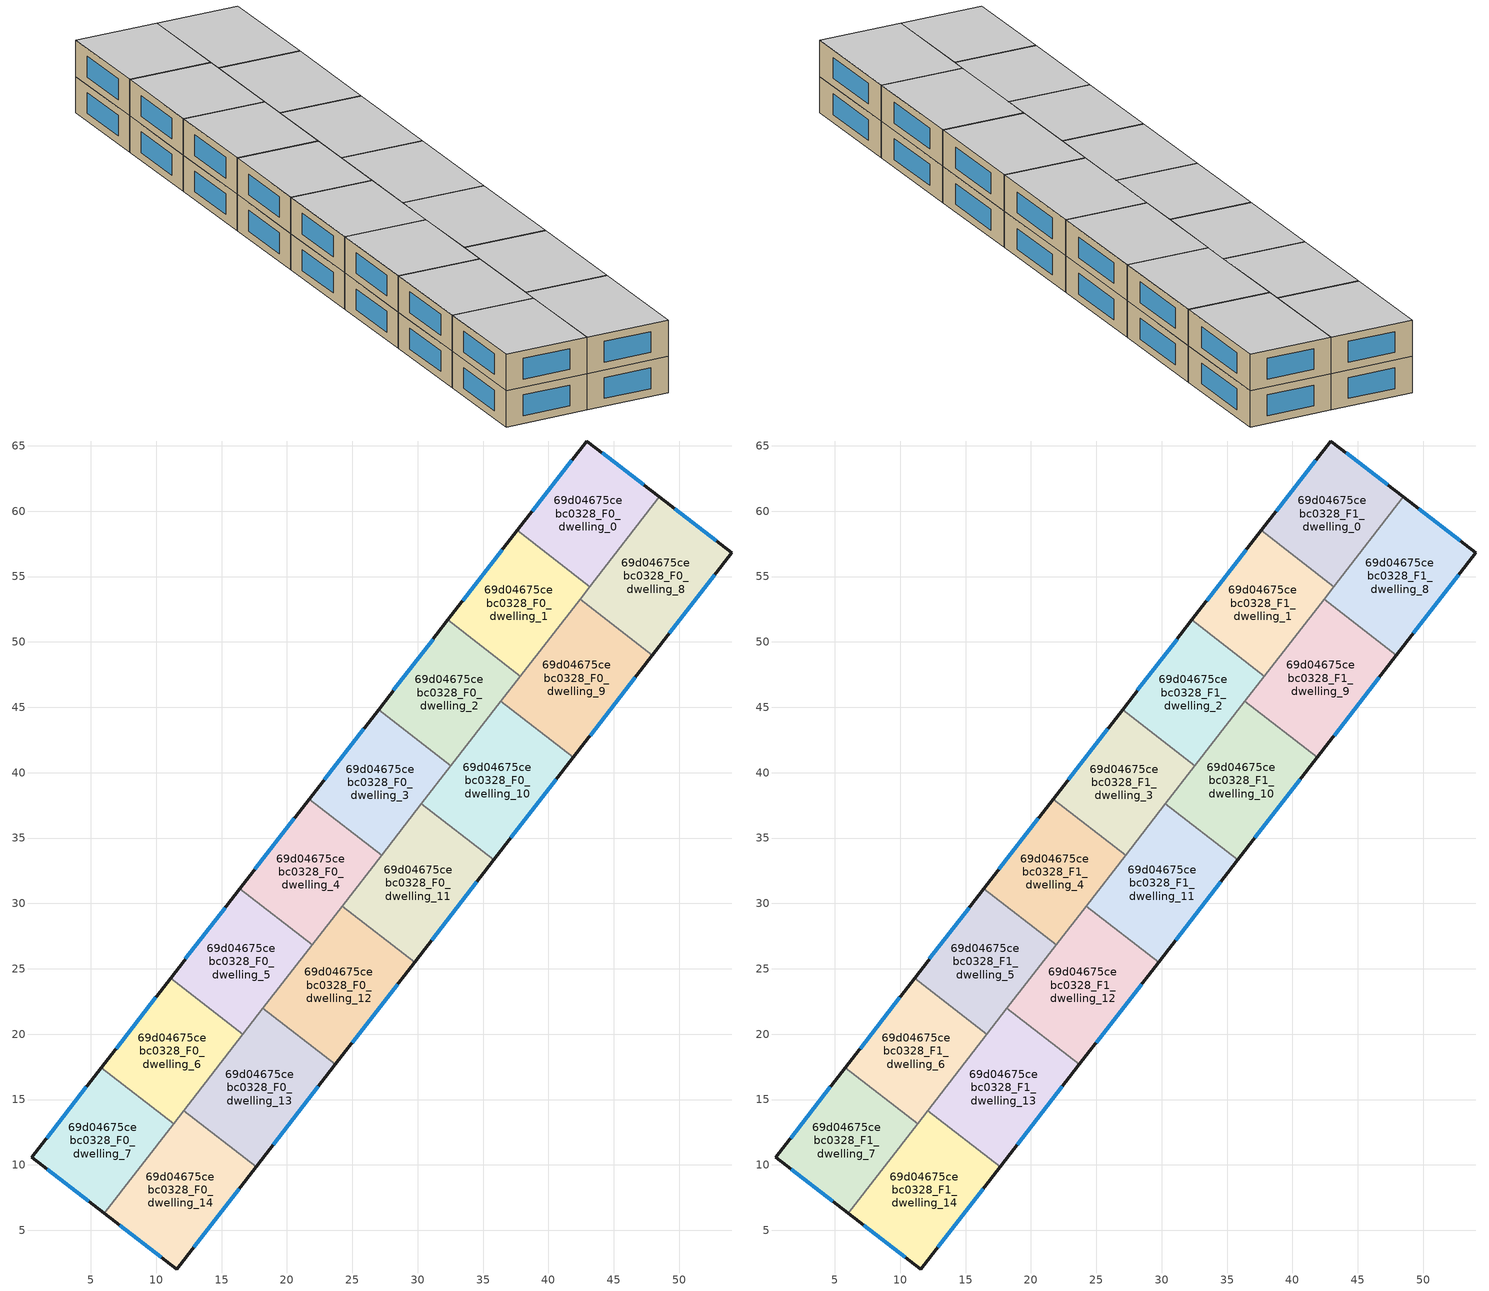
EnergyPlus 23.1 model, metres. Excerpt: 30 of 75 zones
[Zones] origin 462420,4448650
69d04675cebc0328_F0_dwelling_0
 floor ground (EU_floor_Construction): 48.47,61.1 43.16,54.24 37.62,58.53 42.91,65.37 z0
 wall outside (EU_wall_Construction): 48.47,61.1 42.91,65.37 37.62,58.53 z0:3
 wall to 69d04675cebc0328_F0_dwelling_1 (EU_wall_Construction): 37.62,58.53 43.16,54.24 z0:3
 wall to 69d04675cebc0328_F0_dwelling_8 (EU_wall_Construction): 43.16,54.24 48.47,61.1 z0:3
 window (EU_Window_Construction): 47.28,62.01 44.1,64.45 / 41.78,63.9 38.75,59.99 z0.64:2.36
69d04675cebc0328_F0_dwelling_1
 floor ground (EU_floor_Construction): 43.16,54.24 37.85,47.39 32.32,51.68 37.62,58.53 z0
 wall outside (EU_wall_Construction): 37.62,58.53 32.32,51.68 z0:3
 wall to 69d04675cebc0328_F0_dwelling_2 (EU_wall_Construction): 32.32,51.68 37.85,47.39 z0:3
 wall to 69d04675cebc0328_F0_dwelling_9 (EU_wall_Construction): 37.85,47.39 42.42,53.28 z0:3
 wall to 69d04675cebc0328_F0_dwelling_8 (EU_wall_Construction): 42.42,53.28 43.16,54.24 z0:3
 window (EU_Window_Construction): 36.48,57.06 33.45,53.15 z0.64:2.36
69d04675cebc0328_F0_dwelling_10
 floor ground (EU_floor_Construction): 41.89,41.17 35.83,33.34 30.29,37.63 36.35,45.46 z0
 wall outside (EU_wall_Construction): 35.83,33.34 41.89,41.17 z0:3
 wall to 69d04675cebc0328_F0_dwelling_9 (EU_wall_Construction): 41.89,41.17 36.35,45.46 z0:3
 wall to 69d04675cebc0328_F0_dwelling_11 (EU_wall_Construction): 30.29,37.63 35.83,33.34 z0:3
 wall to 69d04675cebc0328_F0_dwelling_2 (EU_wall_Construction): 36.35,45.46 32.55,40.54 z0:3
 wall to 69d04675cebc0328_F0_dwelling_3 (EU_wall_Construction): 32.55,40.54 30.29,37.63 z0:3
 window (EU_Window_Construction): 37.13,35.02 40.59,39.49 z0.64:2.36
69d04675cebc0328_F0_dwelling_11
 floor ground (EU_floor_Construction): 35.83,33.34 29.77,25.51 24.23,29.8 30.29,37.63 z0
 wall outside (EU_wall_Construction): 29.77,25.51 35.83,33.34 z0:3
 wall to 69d04675cebc0328_F0_dwelling_12 (EU_wall_Construction): 24.23,29.8 29.77,25.51 z0:3
 wall to 69d04675cebc0328_F0_dwelling_3 (EU_wall_Construction): 30.29,37.63 27.24,33.69 z0:3
 wall to 69d04675cebc0328_F0_dwelling_4 (EU_wall_Construction): 27.24,33.69 24.23,29.8 z0:3
 window (EU_Window_Construction): 31.07,27.19 34.53,31.66 z0.64:2.36
69d04675cebc0328_F0_dwelling_12
 floor ground (EU_floor_Construction): 29.77,25.51 23.71,17.69 18.17,21.97 24.23,29.8 z0
 wall outside (EU_wall_Construction): 23.71,17.69 29.77,25.51 z0:3
 wall to 69d04675cebc0328_F0_dwelling_13 (EU_wall_Construction): 18.17,21.97 23.71,17.69 z0:3
 wall to 69d04675cebc0328_F0_dwelling_5 (EU_wall_Construction): 21.94,26.84 18.17,21.97 z0:3
 wall to 69d04675cebc0328_F0_dwelling_4 (EU_wall_Construction): 24.23,29.8 21.94,26.84 z0:3
 window (EU_Window_Construction): 25,19.36 28.47,23.84 z0.64:2.36
69d04675cebc0328_F0_dwelling_13
 floor ground (EU_floor_Construction): 23.71,17.69 17.64,9.86 12.1,14.15 18.17,21.97 z0
 wall outside (EU_wall_Construction): 17.64,9.86 23.71,17.69 z0:3
 wall to 69d04675cebc0328_F0_dwelling_14 (EU_wall_Construction): 12.1,14.15 17.64,9.86 z0:3
 wall to 69d04675cebc0328_F0_dwelling_6 (EU_wall_Construction): 16.63,20 12.1,14.15 z0:3
 wall to 69d04675cebc0328_F0_dwelling_5 (EU_wall_Construction): 18.17,21.97 16.64,20 z0:3
 window (EU_Window_Construction): 18.94,11.54 22.41,16.01 z0.64:2.36
69d04675cebc0328_F0_dwelling_14
 floor ground (EU_floor_Construction): 17.64,9.86 11.59,2.04 6.03,6.31 12.1,14.15 z0
 wall outside (EU_wall_Construction): 6.03,6.31 11.59,2.04 17.64,9.86 z0:3
 wall to 69d04675cebc0328_F0_dwelling_7 (EU_wall_Construction): 11.33,13.15 6.03,6.31 z0:3
 wall to 69d04675cebc0328_F0_dwelling_6 (EU_wall_Construction): 12.11,14.15 11.33,13.15 z0:3
 window (EU_Window_Construction): 12.89,3.72 16.35,8.18 / 7.22,5.4 10.4,2.96 z0.64:2.36
69d04675cebc0328_F0_dwelling_2
 floor ground (EU_floor_Construction): 37.85,47.39 32.55,40.54 27.01,44.83 32.32,51.68 z0
 wall outside (EU_wall_Construction): 32.32,51.68 27.01,44.83 z0:3
 wall to 69d04675cebc0328_F0_dwelling_3 (EU_wall_Construction): 27.01,44.83 32.55,40.54 z0:3
 wall to 69d04675cebc0328_F0_dwelling_9 (EU_wall_Construction): 36.35,45.46 37.85,47.39 z0:3
 window (EU_Window_Construction): 31.18,50.21 28.15,46.3 z0.64:2.36
69d04675cebc0328_F0_dwelling_3
 floor ground (EU_floor_Construction): 32.55,40.54 27.24,33.69 21.71,37.98 27.01,44.83 z0
 wall outside (EU_wall_Construction): 27.01,44.83 21.71,37.98 z0:3
 wall to 69d04675cebc0328_F0_dwelling_4 (EU_wall_Construction): 21.71,37.98 27.24,33.69 z0:3
 window (EU_Window_Construction): 25.87,43.37 22.84,39.45 z0.64:2.36
69d04675cebc0328_F0_dwelling_4
 floor ground (EU_floor_Construction): 27.24,33.69 21.94,26.84 16.4,31.13 21.71,37.98 z0
 wall outside (EU_wall_Construction): 21.71,37.98 16.4,31.13 z0:3
 wall to 69d04675cebc0328_F0_dwelling_5 (EU_wall_Construction): 16.4,31.13 21.94,26.84 z0:3
 window (EU_Window_Construction): 20.57,36.52 17.54,32.6 z0.64:2.36
69d04675cebc0328_F0_dwelling_5
 floor ground (EU_floor_Construction): 21.94,26.84 16.64,20 11.1,24.29 16.4,31.13 z0
 wall outside (EU_wall_Construction): 16.4,31.13 11.1,24.29 z0:3
 wall to 69d04675cebc0328_F0_dwelling_6 (EU_wall_Construction): 11.1,24.29 16.64,20 z0:3
 window (EU_Window_Construction): 15.26,29.67 12.23,25.75 z0.64:2.36
69d04675cebc0328_F0_dwelling_6
 floor ground (EU_floor_Construction): 16.64,20 11.33,13.15 5.79,17.44 11.1,24.29 z0
 wall outside (EU_wall_Construction): 11.1,24.29 5.79,17.44 z0:3
 wall to 69d04675cebc0328_F0_dwelling_7 (EU_wall_Construction): 5.79,17.44 11.33,13.15 z0:3
 window (EU_Window_Construction): 9.96,22.82 6.93,18.9 z0.64:2.36
69d04675cebc0328_F0_dwelling_7
 floor ground (EU_floor_Construction): 11.33,13.15 6.03,6.31 0.48,10.58 5.79,17.44 z0
 wall outside (EU_wall_Construction): 5.79,17.44 0.48,10.58 6.03,6.31 z0:3
 window (EU_Window_Construction): 1.67,9.66 4.84,7.23 / 4.65,15.97 1.62,12.05 z0.64:2.36
69d04675cebc0328_F0_dwelling_8
 floor ground (EU_floor_Construction): 54.03,56.83 47.95,48.99 42.42,53.28 48.47,61.1 z0
 wall outside (EU_wall_Construction): 47.95,48.99 54.03,56.83 48.47,61.1 z0:3
 wall to 69d04675cebc0328_F0_dwelling_9 (EU_wall_Construction): 42.42,53.28 47.95,48.99 z0:3
 window (EU_Window_Construction): 52.84,57.75 49.66,60.18 / 49.25,50.67 52.72,55.15 z0.64:2.36
69d04675cebc0328_F0_dwelling_9
 floor ground (EU_floor_Construction): 47.95,48.99 41.89,41.17 36.35,45.46 42.42,53.28 z0
 wall outside (EU_wall_Construction): 41.89,41.17 47.95,48.99 z0:3
 window (EU_Window_Construction): 43.19,42.84 46.66,47.32 z0.64:2.36
69d04675cebc0328_F1_dwelling_0
 floor to 69d04675cebc0328_F0_dwelling_0 (EU_floor_Construction): 48.47,61.1 43.16,54.24 37.62,58.53 42.91,65.37 z3
 wall outside (EU_wall_Construction): 48.47,61.1 42.91,65.37 37.62,58.53 z3:6
 wall to 69d04675cebc0328_F1_dwelling_1 (EU_wall_Construction): 37.62,58.53 43.16,54.24 z3:6
 wall to 69d04675cebc0328_F1_dwelling_8 (EU_wall_Construction): 43.16,54.24 48.47,61.1 z3:6
 window (EU_Window_Construction): 47.28,62.01 44.1,64.45 / 41.78,63.9 38.75,59.99 z3.64:5.36
 ceiling to 69d04675cebc0328_F2_dwelling_0 (EU_floor_Construction): 43.16,54.24 48.47,61.1 42.91,65.37 37.62,58.53 z6
69d04675cebc0328_F1_dwelling_1
 floor to 69d04675cebc0328_F0_dwelling_1 (EU_floor_Construction): 43.16,54.24 37.85,47.39 32.32,51.68 37.62,58.53 z3
 wall outside (EU_wall_Construction): 37.62,58.53 32.32,51.68 z3:6
 wall to 69d04675cebc0328_F1_dwelling_2 (EU_wall_Construction): 32.32,51.68 37.85,47.39 z3:6
 wall to 69d04675cebc0328_F1_dwelling_9 (EU_wall_Construction): 37.85,47.39 42.42,53.28 z3:6
 wall to 69d04675cebc0328_F1_dwelling_8 (EU_wall_Construction): 42.42,53.28 43.16,54.24 z3:6
 window (EU_Window_Construction): 36.48,57.06 33.45,53.15 z3.64:5.36
 ceiling to 69d04675cebc0328_F2_dwelling_1 (EU_floor_Construction): 37.85,47.39 43.16,54.24 37.62,58.53 32.32,51.68 z6
69d04675cebc0328_F1_dwelling_10
 floor to 69d04675cebc0328_F0_dwelling_10 (EU_floor_Construction): 41.89,41.17 35.83,33.34 30.29,37.63 36.35,45.46 z3
 wall outside (EU_wall_Construction): 35.83,33.34 41.89,41.17 z3:6
 wall to 69d04675cebc0328_F1_dwelling_9 (EU_wall_Construction): 41.89,41.17 36.35,45.46 z3:6
 wall to 69d04675cebc0328_F1_dwelling_11 (EU_wall_Construction): 30.29,37.63 35.83,33.34 z3:6
 wall to 69d04675cebc0328_F1_dwelling_2 (EU_wall_Construction): 36.35,45.46 32.55,40.54 z3:6
 wall to 69d04675cebc0328_F1_dwelling_3 (EU_wall_Construction): 32.55,40.54 30.29,37.63 z3:6
 window (EU_Window_Construction): 37.13,35.02 40.59,39.49 z3.64:5.36
 ceiling to 69d04675cebc0328_F2_dwelling_10 (EU_floor_Construction): 35.83,33.34 41.89,41.17 36.35,45.46 30.29,37.63 z6
69d04675cebc0328_F1_dwelling_11
 floor to 69d04675cebc0328_F0_dwelling_11 (EU_floor_Construction): 35.83,33.34 29.77,25.51 24.23,29.8 30.29,37.63 z3
 wall outside (EU_wall_Construction): 29.77,25.51 35.83,33.34 z3:6
 wall to 69d04675cebc0328_F1_dwelling_12 (EU_wall_Construction): 24.23,29.8 29.77,25.51 z3:6
 wall to 69d04675cebc0328_F1_dwelling_3 (EU_wall_Construction): 30.29,37.63 27.24,33.69 z3:6
 wall to 69d04675cebc0328_F1_dwelling_4 (EU_wall_Construction): 27.24,33.69 24.23,29.8 z3:6
 window (EU_Window_Construction): 31.07,27.19 34.53,31.66 z3.64:5.36
 ceiling to 69d04675cebc0328_F2_dwelling_11 (EU_floor_Construction): 29.77,25.51 35.83,33.34 30.29,37.63 24.23,29.8 z6
69d04675cebc0328_F1_dwelling_12
 floor to 69d04675cebc0328_F0_dwelling_12 (EU_floor_Construction): 29.77,25.51 23.71,17.69 18.17,21.97 24.23,29.8 z3
 wall outside (EU_wall_Construction): 23.71,17.69 29.77,25.51 z3:6
 wall to 69d04675cebc0328_F1_dwelling_13 (EU_wall_Construction): 18.17,21.97 23.71,17.69 z3:6
 wall to 69d04675cebc0328_F1_dwelling_5 (EU_wall_Construction): 21.94,26.84 18.17,21.97 z3:6
 wall to 69d04675cebc0328_F1_dwelling_4 (EU_wall_Construction): 24.23,29.8 21.94,26.84 z3:6
 window (EU_Window_Construction): 25,19.36 28.47,23.84 z3.64:5.36
 ceiling to 69d04675cebc0328_F2_dwelling_12 (EU_floor_Construction): 23.71,17.69 29.77,25.51 24.23,29.8 18.17,21.97 z6
69d04675cebc0328_F1_dwelling_13
 floor to 69d04675cebc0328_F0_dwelling_13 (EU_floor_Construction): 23.71,17.69 17.64,9.86 12.1,14.15 18.17,21.97 z3
 wall outside (EU_wall_Construction): 17.64,9.86 23.71,17.69 z3:6
 wall to 69d04675cebc0328_F1_dwelling_14 (EU_wall_Construction): 12.1,14.15 17.64,9.86 z3:6
 wall to 69d04675cebc0328_F1_dwelling_6 (EU_wall_Construction): 16.63,20 12.1,14.15 z3:6
 wall to 69d04675cebc0328_F1_dwelling_5 (EU_wall_Construction): 18.17,21.97 16.64,20 z3:6
 window (EU_Window_Construction): 18.94,11.54 22.41,16.01 z3.64:5.36
 ceiling to 69d04675cebc0328_F2_dwelling_13 (EU_floor_Construction): 17.64,9.86 23.71,17.69 18.17,21.97 12.1,14.15 z6
69d04675cebc0328_F1_dwelling_14
 floor to 69d04675cebc0328_F0_dwelling_14 (EU_floor_Construction): 17.64,9.86 11.59,2.04 6.03,6.31 12.1,14.15 z3
 wall outside (EU_wall_Construction): 6.03,6.31 11.59,2.04 17.64,9.86 z3:6
 wall to 69d04675cebc0328_F1_dwelling_7 (EU_wall_Construction): 11.33,13.15 6.03,6.31 z3:6
 wall to 69d04675cebc0328_F1_dwelling_6 (EU_wall_Construction): 12.11,14.15 11.33,13.15 z3:6
 window (EU_Window_Construction): 12.89,3.72 16.35,8.18 / 7.22,5.4 10.4,2.96 z3.64:5.36
 ceiling to 69d04675cebc0328_F2_dwelling_14 (EU_floor_Construction): 11.59,2.04 17.64,9.86 12.1,14.15 6.03,6.31 z6
69d04675cebc0328_F1_dwelling_2
 floor to 69d04675cebc0328_F0_dwelling_2 (EU_floor_Construction): 37.85,47.39 32.55,40.54 27.01,44.83 32.32,51.68 z3
 wall outside (EU_wall_Construction): 32.32,51.68 27.01,44.83 z3:6
 wall to 69d04675cebc0328_F1_dwelling_3 (EU_wall_Construction): 27.01,44.83 32.55,40.54 z3:6
 wall to 69d04675cebc0328_F1_dwelling_9 (EU_wall_Construction): 36.35,45.46 37.85,47.39 z3:6
 window (EU_Window_Construction): 31.18,50.21 28.15,46.3 z3.64:5.36
 ceiling to 69d04675cebc0328_F2_dwelling_2 (EU_floor_Construction): 32.55,40.54 37.85,47.39 32.32,51.68 27.01,44.83 z6
69d04675cebc0328_F1_dwelling_3
 floor to 69d04675cebc0328_F0_dwelling_3 (EU_floor_Construction): 32.55,40.54 27.24,33.69 21.71,37.98 27.01,44.83 z3
 wall outside (EU_wall_Construction): 27.01,44.83 21.71,37.98 z3:6
 wall to 69d04675cebc0328_F1_dwelling_4 (EU_wall_Construction): 21.71,37.98 27.24,33.69 z3:6
 window (EU_Window_Construction): 25.87,43.37 22.84,39.45 z3.64:5.36
 ceiling to 69d04675cebc0328_F2_dwelling_3 (EU_floor_Construction): 27.24,33.69 32.55,40.54 27.01,44.83 21.71,37.98 z6
69d04675cebc0328_F1_dwelling_4
 floor to 69d04675cebc0328_F0_dwelling_4 (EU_floor_Construction): 27.24,33.69 21.94,26.84 16.4,31.13 21.71,37.98 z3
 wall outside (EU_wall_Construction): 21.71,37.98 16.4,31.13 z3:6
 wall to 69d04675cebc0328_F1_dwelling_5 (EU_wall_Construction): 16.4,31.13 21.94,26.84 z3:6
 window (EU_Window_Construction): 20.57,36.52 17.54,32.6 z3.64:5.36
 ceiling to 69d04675cebc0328_F2_dwelling_4 (EU_floor_Construction): 21.94,26.84 27.24,33.69 21.71,37.98 16.4,31.13 z6
69d04675cebc0328_F1_dwelling_5
 floor to 69d04675cebc0328_F0_dwelling_5 (EU_floor_Construction): 21.94,26.84 16.64,20 11.1,24.29 16.4,31.13 z3
 wall outside (EU_wall_Construction): 16.4,31.13 11.1,24.29 z3:6
 wall to 69d04675cebc0328_F1_dwelling_6 (EU_wall_Construction): 11.1,24.29 16.64,20 z3:6
 window (EU_Window_Construction): 15.26,29.67 12.23,25.75 z3.64:5.36
 ceiling to 69d04675cebc0328_F2_dwelling_5 (EU_floor_Construction): 16.64,20 21.94,26.84 16.4,31.13 11.1,24.29 z6
69d04675cebc0328_F1_dwelling_6
 floor to 69d04675cebc0328_F0_dwelling_6 (EU_floor_Construction): 16.64,20 11.33,13.15 5.79,17.44 11.1,24.29 z3
 wall outside (EU_wall_Construction): 11.1,24.29 5.79,17.44 z3:6
 wall to 69d04675cebc0328_F1_dwelling_7 (EU_wall_Construction): 5.79,17.44 11.33,13.15 z3:6
 window (EU_Window_Construction): 9.96,22.82 6.93,18.9 z3.64:5.36
 ceiling to 69d04675cebc0328_F2_dwelling_6 (EU_floor_Construction): 11.33,13.15 16.64,20 11.1,24.29 5.79,17.44 z6
69d04675cebc0328_F1_dwelling_7
 floor to 69d04675cebc0328_F0_dwelling_7 (EU_floor_Construction): 11.33,13.15 6.03,6.31 0.48,10.58 5.79,17.44 z3
 wall outside (EU_wall_Construction): 5.79,17.44 0.48,10.58 6.03,6.31 z3:6
 window (EU_Window_Construction): 1.67,9.66 4.84,7.23 / 4.65,15.97 1.62,12.05 z3.64:5.36
 ceiling to 69d04675cebc0328_F2_dwelling_7 (EU_floor_Construction): 6.03,6.31 11.33,13.15 5.79,17.44 0.48,10.58 z6
69d04675cebc0328_F1_dwelling_8
 floor to 69d04675cebc0328_F0_dwelling_8 (EU_floor_Construction): 54.03,56.83 47.95,48.99 42.42,53.28 48.47,61.1 z3
 wall outside (EU_wall_Construction): 47.95,48.99 54.03,56.83 48.47,61.1 z3:6
 wall to 69d04675cebc0328_F1_dwelling_9 (EU_wall_Construction): 42.42,53.28 47.95,48.99 z3:6
 window (EU_Window_Construction): 52.84,57.75 49.66,60.18 / 49.25,50.67 52.72,55.15 z3.64:5.36
 ceiling to 69d04675cebc0328_F2_dwelling_8 (EU_floor_Construction): 47.95,48.99 54.03,56.83 48.47,61.1 42.42,53.28 z6
69d04675cebc0328_F1_dwelling_9
 floor to 69d04675cebc0328_F0_dwelling_9 (EU_floor_Construction): 47.95,48.99 41.89,41.17 36.35,45.46 42.42,53.28 z3
 wall outside (EU_wall_Construction): 41.89,41.17 47.95,48.99 z3:6
 window (EU_Window_Construction): 43.19,42.84 46.66,47.32 z3.64:5.36
 ceiling to 69d04675cebc0328_F2_dwelling_9 (EU_floor_Construction): 41.89,41.17 47.95,48.99 42.42,53.28 36.35,45.46 z6
[Building]
EU S2 Campaign: North Axis=0; Terrain=City; Solar Distribution=FullExterior
[Site:Location]
Yerevan-Zvartnots.Intl.AP: Latitude=40.15; Longitude=44.383; Time Zone=4; Elevation=854
[SizingPeriod:WeatherFileDays]
AnnualSizingPeriod: Begin Month=1; Begin Day of Month=1; End Month=12; End Day of Month=31; Day of Week for Start Day=Monday; Use Weather File Daylight Saving Period=No; Use Weather File Rain and Snow Indicators=No
[MATERIAL]
EU_InternalMass_Material: Roughness=MediumRough; Thickness=0.1; Conductivity=1; Density=1800; Specific Heat=900; Thermal Absorptance=0.9; Solar Absorptance=0.7; Visible Absorptance=0.7
[MATERIAL:NOMASS] Roughness=MediumRough; Thermal Absorptance=0.9; Solar Absorptance=0.7; Visible Absorptance=0.7
Name | Thermal Resistance
EU_wall_NoMass | 1.05043
EU_floor_NoMass | 0.478065
[WINDOWMATERIAL:SIMPLEGLAZINGSYSTEM]
EU_Window_SimpleGlazing: UFactor=2.5566; Solar Heat Gain Coefficient=0.75; Visible Transmittance=0.75
[CONSTRUCTION]
EU_wall_Construction: EU_wall_NoMass
EU_floor_Construction: EU_floor_NoMass
EU_Window_Construction: EU_Window_SimpleGlazing
EU_InternalMass_Construction: EU_InternalMass_Material
[ZONE] Type=1; Multiplier=1; Ceiling Height=autocalculate; Floor Area=autocalculate; Part of Total Floor Area=Yes
Name | Volume
69d04675cebc0328_F0_dwelling_0; 69d04675cebc0328_F1_dwelling_0 | 182.058
69d04675cebc0328_F0_dwelling_1; 69d04675cebc0328_F1_dwelling_1; 69d04675cebc0328_F0_dwelling_3; 69d04675cebc0328_F1_dwelling_3 | 182.035
69d04675cebc0328_F0_dwelling_10; 69d04675cebc0328_F1_dwelling_10 | 208.038
69d04675cebc0328_F0_dwelling_11; 69d04675cebc0328_F1_dwelling_11 | 208.037
69d04675cebc0328_F0_dwelling_12; 69d04675cebc0328_F1_dwelling_12 | 208.051
69d04675cebc0328_F0_dwelling_13; 69d04675cebc0328_F1_dwelling_13 | 208.039
69d04675cebc0328_F0_dwelling_14; 69d04675cebc0328_F1_dwelling_14; 69d04675cebc0328_F0_dwelling_8; 69d04675cebc0328_F1_dwelling_8 | 208.062
69d04675cebc0328_F0_dwelling_2; 69d04675cebc0328_F1_dwelling_2 | 182.064
69d04675cebc0328_F0_dwelling_4; 69d04675cebc0328_F1_dwelling_4 | 182.065
69d04675cebc0328_F0_dwelling_5; 69d04675cebc0328_F1_dwelling_5 | 182.052
69d04675cebc0328_F0_dwelling_6; 69d04675cebc0328_F1_dwelling_6 | 182.068
69d04675cebc0328_F0_dwelling_7; 69d04675cebc0328_F1_dwelling_7 | 182.042
69d04675cebc0328_F0_dwelling_9; 69d04675cebc0328_F1_dwelling_9 | 208.056
[INTERNALMASS] Construction=EU_InternalMass_Construction
Name | Zone or ZoneList | Surface Area
69d04675cebc0328_F0_dwelling_0_EU_InternalMass | 69d04675cebc0328_F0_dwelling_0 | 60.6859
69d04675cebc0328_F0_dwelling_1_EU_InternalMass | 69d04675cebc0328_F0_dwelling_1 | 60.6784
69d04675cebc0328_F0_dwelling_2_EU_InternalMass | 69d04675cebc0328_F0_dwelling_2 | 60.6882
69d04675cebc0328_F0_dwelling_3_EU_InternalMass | 69d04675cebc0328_F0_dwelling_3 | 60.6784
69d04675cebc0328_F0_dwelling_4_EU_InternalMass | 69d04675cebc0328_F0_dwelling_4 | 60.6882
69d04675cebc0328_F0_dwelling_5_EU_InternalMass | 69d04675cebc0328_F0_dwelling_5 | 60.684
69d04675cebc0328_F0_dwelling_6_EU_InternalMass | 69d04675cebc0328_F0_dwelling_6 | 60.6895
69d04675cebc0328_F0_dwelling_7_EU_InternalMass | 69d04675cebc0328_F0_dwelling_7 | 60.6804
69d04675cebc0328_F0_dwelling_8_EU_InternalMass | 69d04675cebc0328_F0_dwelling_8 | 69.3539
69d04675cebc0328_F0_dwelling_9_EU_InternalMass | 69d04675cebc0328_F0_dwelling_9 | 69.3519
69d04675cebc0328_F0_dwelling_10_EU_InternalMass | 69d04675cebc0328_F0_dwelling_10 | 69.3461
69d04675cebc0328_F0_dwelling_11_EU_InternalMass | 69d04675cebc0328_F0_dwelling_11 | 69.3458
69d04675cebc0328_F0_dwelling_12_EU_InternalMass | 69d04675cebc0328_F0_dwelling_12 | 69.3501
69d04675cebc0328_F0_dwelling_13_EU_InternalMass | 69d04675cebc0328_F0_dwelling_13 | 69.3461
69d04675cebc0328_F0_dwelling_14_EU_InternalMass | 69d04675cebc0328_F0_dwelling_14 | 69.3539
69d04675cebc0328_F1_dwelling_0_EU_InternalMass | 69d04675cebc0328_F1_dwelling_0 | 60.6859
69d04675cebc0328_F1_dwelling_1_EU_InternalMass | 69d04675cebc0328_F1_dwelling_1 | 60.6784
69d04675cebc0328_F1_dwelling_2_EU_InternalMass | 69d04675cebc0328_F1_dwelling_2 | 60.6882
69d04675cebc0328_F1_dwelling_3_EU_InternalMass | 69d04675cebc0328_F1_dwelling_3 | 60.6784
69d04675cebc0328_F1_dwelling_4_EU_InternalMass | 69d04675cebc0328_F1_dwelling_4 | 60.6882
69d04675cebc0328_F1_dwelling_5_EU_InternalMass | 69d04675cebc0328_F1_dwelling_5 | 60.684
69d04675cebc0328_F1_dwelling_6_EU_InternalMass | 69d04675cebc0328_F1_dwelling_6 | 60.6895
69d04675cebc0328_F1_dwelling_7_EU_InternalMass | 69d04675cebc0328_F1_dwelling_7 | 60.6804
69d04675cebc0328_F1_dwelling_8_EU_InternalMass | 69d04675cebc0328_F1_dwelling_8 | 69.3539
69d04675cebc0328_F1_dwelling_9_EU_InternalMass | 69d04675cebc0328_F1_dwelling_9 | 69.3519
69d04675cebc0328_F1_dwelling_10_EU_InternalMass | 69d04675cebc0328_F1_dwelling_10 | 69.3461
69d04675cebc0328_F1_dwelling_11_EU_InternalMass | 69d04675cebc0328_F1_dwelling_11 | 69.3458
69d04675cebc0328_F1_dwelling_12_EU_InternalMass | 69d04675cebc0328_F1_dwelling_12 | 69.3501
69d04675cebc0328_F1_dwelling_13_EU_InternalMass | 69d04675cebc0328_F1_dwelling_13 | 69.3461
69d04675cebc0328_F1_dwelling_14_EU_InternalMass | 69d04675cebc0328_F1_dwelling_14 | 69.3539
[OTHEREQUIPMENT] Fuel Type=Electricity; Design Level Calculation Method=Watts/Area; Power per Zone Floor Area=1; Fraction Latent=0; Fraction Radiant=0; Fraction Lost=0; Carbon Dioxide Generation Rate=0; EndUse Subcategory=EU_Step8_InternalGains
Name | Zone or ZoneList or Space or SpaceList | Schedule
EU_Step8_InternalGain_69d04675cebc0328_F0_dwelling_0_f000 | 69d04675cebc0328_F0_dwelling_0 | EU_Step8_GainSchedule_69d04675cebc0328_F0_dwelling_0_f000
EU_Step8_InternalGain_69d04675cebc0328_F0_dwelling_1_f000 | 69d04675cebc0328_F0_dwelling_1 | EU_Step8_GainSchedule_69d04675cebc0328_F0_dwelling_1_f000
EU_Step8_InternalGain_69d04675cebc0328_F0_dwelling_2_f000 | 69d04675cebc0328_F0_dwelling_2 | EU_Step8_GainSchedule_69d04675cebc0328_F0_dwelling_2_f000
EU_Step8_InternalGain_69d04675cebc0328_F0_dwelling_3_f000 | 69d04675cebc0328_F0_dwelling_3 | EU_Step8_GainSchedule_69d04675cebc0328_F0_dwelling_3_f000
EU_Step8_InternalGain_69d04675cebc0328_F0_dwelling_4_f000 | 69d04675cebc0328_F0_dwelling_4 | EU_Step8_GainSchedule_69d04675cebc0328_F0_dwelling_4_f000
EU_Step8_InternalGain_69d04675cebc0328_F0_dwelling_5_f000 | 69d04675cebc0328_F0_dwelling_5 | EU_Step8_GainSchedule_69d04675cebc0328_F0_dwelling_5_f000
EU_Step8_InternalGain_69d04675cebc0328_F0_dwelling_6_f000 | 69d04675cebc0328_F0_dwelling_6 | EU_Step8_GainSchedule_69d04675cebc0328_F0_dwelling_6_f000
EU_Step8_InternalGain_69d04675cebc0328_F0_dwelling_7_f000 | 69d04675cebc0328_F0_dwelling_7 | EU_Step8_GainSchedule_69d04675cebc0328_F0_dwelling_7_f000
EU_Step8_InternalGain_69d04675cebc0328_F0_dwelling_8_f000 | 69d04675cebc0328_F0_dwelling_8 | EU_Step8_GainSchedule_69d04675cebc0328_F0_dwelling_8_f000
EU_Step8_InternalGain_69d04675cebc0328_F0_dwelling_9_f000 | 69d04675cebc0328_F0_dwelling_9 | EU_Step8_GainSchedule_69d04675cebc0328_F0_dwelling_9_f000
EU_Step8_InternalGain_69d04675cebc0328_F0_dwelling_10_f000 | 69d04675cebc0328_F0_dwelling_10 | EU_Step8_GainSchedule_69d04675cebc0328_F0_dwelling_10_f000
EU_Step8_InternalGain_69d04675cebc0328_F0_dwelling_11_f000 | 69d04675cebc0328_F0_dwelling_11 | EU_Step8_GainSchedule_69d04675cebc0328_F0_dwelling_11_f000
EU_Step8_InternalGain_69d04675cebc0328_F0_dwelling_12_f000 | 69d04675cebc0328_F0_dwelling_12 | EU_Step8_GainSchedule_69d04675cebc0328_F0_dwelling_12_f000
EU_Step8_InternalGain_69d04675cebc0328_F0_dwelling_13_f000 | 69d04675cebc0328_F0_dwelling_13 | EU_Step8_GainSchedule_69d04675cebc0328_F0_dwelling_13_f000
EU_Step8_InternalGain_69d04675cebc0328_F0_dwelling_14_f000 | 69d04675cebc0328_F0_dwelling_14 | EU_Step8_GainSchedule_69d04675cebc0328_F0_dwelling_14_f000
EU_Step8_InternalGain_69d04675cebc0328_F1_dwelling_0_f000 | 69d04675cebc0328_F1_dwelling_0 | EU_Step8_GainSchedule_69d04675cebc0328_F1_dwelling_0_f000
EU_Step8_InternalGain_69d04675cebc0328_F1_dwelling_1_f000 | 69d04675cebc0328_F1_dwelling_1 | EU_Step8_GainSchedule_69d04675cebc0328_F1_dwelling_1_f000
EU_Step8_InternalGain_69d04675cebc0328_F1_dwelling_2_f000 | 69d04675cebc0328_F1_dwelling_2 | EU_Step8_GainSchedule_69d04675cebc0328_F1_dwelling_2_f000
EU_Step8_InternalGain_69d04675cebc0328_F1_dwelling_3_f000 | 69d04675cebc0328_F1_dwelling_3 | EU_Step8_GainSchedule_69d04675cebc0328_F1_dwelling_3_f000
EU_Step8_InternalGain_69d04675cebc0328_F1_dwelling_4_f000 | 69d04675cebc0328_F1_dwelling_4 | EU_Step8_GainSchedule_69d04675cebc0328_F1_dwelling_4_f000
EU_Step8_InternalGain_69d04675cebc0328_F1_dwelling_5_f000 | 69d04675cebc0328_F1_dwelling_5 | EU_Step8_GainSchedule_69d04675cebc0328_F1_dwelling_5_f000
EU_Step8_InternalGain_69d04675cebc0328_F1_dwelling_6_f000 | 69d04675cebc0328_F1_dwelling_6 | EU_Step8_GainSchedule_69d04675cebc0328_F1_dwelling_6_f000
EU_Step8_InternalGain_69d04675cebc0328_F1_dwelling_7_f000 | 69d04675cebc0328_F1_dwelling_7 | EU_Step8_GainSchedule_69d04675cebc0328_F1_dwelling_7_f000
EU_Step8_InternalGain_69d04675cebc0328_F1_dwelling_8_f000 | 69d04675cebc0328_F1_dwelling_8 | EU_Step8_GainSchedule_69d04675cebc0328_F1_dwelling_8_f000
EU_Step8_InternalGain_69d04675cebc0328_F1_dwelling_9_f000 | 69d04675cebc0328_F1_dwelling_9 | EU_Step8_GainSchedule_69d04675cebc0328_F1_dwelling_9_f000
EU_Step8_InternalGain_69d04675cebc0328_F1_dwelling_10_f000 | 69d04675cebc0328_F1_dwelling_10 | EU_Step8_GainSchedule_69d04675cebc0328_F1_dwelling_10_f000
EU_Step8_InternalGain_69d04675cebc0328_F1_dwelling_11_f000 | 69d04675cebc0328_F1_dwelling_11 | EU_Step8_GainSchedule_69d04675cebc0328_F1_dwelling_11_f000
EU_Step8_InternalGain_69d04675cebc0328_F1_dwelling_12_f000 | 69d04675cebc0328_F1_dwelling_12 | EU_Step8_GainSchedule_69d04675cebc0328_F1_dwelling_12_f000
EU_Step8_InternalGain_69d04675cebc0328_F1_dwelling_13_f000 | 69d04675cebc0328_F1_dwelling_13 | EU_Step8_GainSchedule_69d04675cebc0328_F1_dwelling_13_f000
EU_Step8_InternalGain_69d04675cebc0328_F1_dwelling_14_f000 | 69d04675cebc0328_F1_dwelling_14 | EU_Step8_GainSchedule_69d04675cebc0328_F1_dwelling_14_f000
[ZONEVENTILATION:DESIGNFLOWRATE] Schedule=EU_AlwaysOn; Design Flow Rate Calculation Method=AirChanges/Hour; Air Changes per Hour=0.557805; Ventilation Type=Natural; Fan Pressure Rise=0; Fan Total Efficiency=1; Constant Term Coefficient=1; Temperature Term Coefficient=0; Velocity Term Coefficient=0; Velocity Squared Term Coefficient=0; Minimum Indoor Temperature=-100; Maximum Indoor Temperature=100; Delta Temperature=-100; Minimum Outdoor Temperature=-100; Maximum Outdoor Temperature=100; Maximum Wind Speed=40
Name | Zone or ZoneList or Space or SpaceList
EU_ConstantAir_69d04675cebc0328_F0_dwelling_0 | 69d04675cebc0328_F0_dwelling_0
EU_ConstantAir_69d04675cebc0328_F0_dwelling_1 | 69d04675cebc0328_F0_dwelling_1
EU_ConstantAir_69d04675cebc0328_F0_dwelling_2 | 69d04675cebc0328_F0_dwelling_2
EU_ConstantAir_69d04675cebc0328_F0_dwelling_3 | 69d04675cebc0328_F0_dwelling_3
EU_ConstantAir_69d04675cebc0328_F0_dwelling_4 | 69d04675cebc0328_F0_dwelling_4
EU_ConstantAir_69d04675cebc0328_F0_dwelling_5 | 69d04675cebc0328_F0_dwelling_5
EU_ConstantAir_69d04675cebc0328_F0_dwelling_6 | 69d04675cebc0328_F0_dwelling_6
EU_ConstantAir_69d04675cebc0328_F0_dwelling_7 | 69d04675cebc0328_F0_dwelling_7
EU_ConstantAir_69d04675cebc0328_F0_dwelling_8 | 69d04675cebc0328_F0_dwelling_8
EU_ConstantAir_69d04675cebc0328_F0_dwelling_9 | 69d04675cebc0328_F0_dwelling_9
EU_ConstantAir_69d04675cebc0328_F0_dwelling_10 | 69d04675cebc0328_F0_dwelling_10
EU_ConstantAir_69d04675cebc0328_F0_dwelling_11 | 69d04675cebc0328_F0_dwelling_11
EU_ConstantAir_69d04675cebc0328_F0_dwelling_12 | 69d04675cebc0328_F0_dwelling_12
EU_ConstantAir_69d04675cebc0328_F0_dwelling_13 | 69d04675cebc0328_F0_dwelling_13
EU_ConstantAir_69d04675cebc0328_F0_dwelling_14 | 69d04675cebc0328_F0_dwelling_14
EU_ConstantAir_69d04675cebc0328_F1_dwelling_0 | 69d04675cebc0328_F1_dwelling_0
EU_ConstantAir_69d04675cebc0328_F1_dwelling_1 | 69d04675cebc0328_F1_dwelling_1
EU_ConstantAir_69d04675cebc0328_F1_dwelling_2 | 69d04675cebc0328_F1_dwelling_2
EU_ConstantAir_69d04675cebc0328_F1_dwelling_3 | 69d04675cebc0328_F1_dwelling_3
EU_ConstantAir_69d04675cebc0328_F1_dwelling_4 | 69d04675cebc0328_F1_dwelling_4
EU_ConstantAir_69d04675cebc0328_F1_dwelling_5 | 69d04675cebc0328_F1_dwelling_5
EU_ConstantAir_69d04675cebc0328_F1_dwelling_6 | 69d04675cebc0328_F1_dwelling_6
EU_ConstantAir_69d04675cebc0328_F1_dwelling_7 | 69d04675cebc0328_F1_dwelling_7
EU_ConstantAir_69d04675cebc0328_F1_dwelling_8 | 69d04675cebc0328_F1_dwelling_8
EU_ConstantAir_69d04675cebc0328_F1_dwelling_9 | 69d04675cebc0328_F1_dwelling_9
EU_ConstantAir_69d04675cebc0328_F1_dwelling_10 | 69d04675cebc0328_F1_dwelling_10
EU_ConstantAir_69d04675cebc0328_F1_dwelling_11 | 69d04675cebc0328_F1_dwelling_11
EU_ConstantAir_69d04675cebc0328_F1_dwelling_12 | 69d04675cebc0328_F1_dwelling_12
EU_ConstantAir_69d04675cebc0328_F1_dwelling_13 | 69d04675cebc0328_F1_dwelling_13
EU_ConstantAir_69d04675cebc0328_F1_dwelling_14 | 69d04675cebc0328_F1_dwelling_14
[HVACTEMPLATE:THERMOSTAT] Constant Heating Setpoint=20; Constant Cooling Setpoint=50
EU_HeatOnly_69d04675cebc0328_F0_dwelling_0; EU_HeatOnly_69d04675cebc0328_F0_dwelling_1; EU_HeatOnly_69d04675cebc0328_F0_dwelling_2; EU_HeatOnly_69d04675cebc0328_F0_dwelling_3; EU_HeatOnly_69d04675cebc0328_F0_dwelling_4; EU_HeatOnly_69d04675cebc0328_F0_dwelling_5; EU_HeatOnly_69d04675cebc0328_F0_dwelling_6; EU_HeatOnly_69d04675cebc0328_F0_dwelling_7; EU_HeatOnly_69d04675cebc0328_F0_dwelling_8; EU_HeatOnly_69d04675cebc0328_F0_dwelling_9; EU_HeatOnly_69d04675cebc0328_F0_dwelling_10; EU_HeatOnly_69d04675cebc0328_F0_dwelling_11; EU_HeatOnly_69d04675cebc0328_F0_dwelling_12; EU_HeatOnly_69d04675cebc0328_F0_dwelling_13; EU_HeatOnly_69d04675cebc0328_F0_dwelling_14; EU_HeatOnly_69d04675cebc0328_F1_dwelling_0; EU_HeatOnly_69d04675cebc0328_F1_dwelling_1; EU_HeatOnly_69d04675cebc0328_F1_dwelling_2; EU_HeatOnly_69d04675cebc0328_F1_dwelling_3; EU_HeatOnly_69d04675cebc0328_F1_dwelling_4; EU_HeatOnly_69d04675cebc0328_F1_dwelling_5; EU_HeatOnly_69d04675cebc0328_F1_dwelling_6; EU_HeatOnly_69d04675cebc0328_F1_dwelling_7; EU_HeatOnly_69d04675cebc0328_F1_dwelling_8; EU_HeatOnly_69d04675cebc0328_F1_dwelling_9; EU_HeatOnly_69d04675cebc0328_F1_dwelling_10; EU_HeatOnly_69d04675cebc0328_F1_dwelling_11; EU_HeatOnly_69d04675cebc0328_F1_dwelling_12; EU_HeatOnly_69d04675cebc0328_F1_dwelling_13; EU_HeatOnly_69d04675cebc0328_F1_dwelling_14; EU_HeatOnly_69d04675cebc0328_F2_dwelling_0; EU_HeatOnly_69d04675cebc0328_F2_dwelling_1; EU_HeatOnly_69d04675cebc0328_F2_dwelling_2; EU_HeatOnly_69d04675cebc0328_F2_dwelling_3; EU_HeatOnly_69d04675cebc0328_F2_dwelling_4; EU_HeatOnly_69d04675cebc0328_F2_dwelling_5; EU_HeatOnly_69d04675cebc0328_F2_dwelling_6; EU_HeatOnly_69d04675cebc0328_F2_dwelling_7; EU_HeatOnly_69d04675cebc0328_F2_dwelling_8; EU_HeatOnly_69d04675cebc0328_F2_dwelling_9; EU_HeatOnly_69d04675cebc0328_F2_dwelling_10; EU_HeatOnly_69d04675cebc0328_F2_dwelling_11; EU_HeatOnly_69d04675cebc0328_F2_dwelling_12; EU_HeatOnly_69d04675cebc0328_F2_dwelling_13; EU_HeatOnly_69d04675cebc0328_F2_dwelling_14; EU_HeatOnly_69d04675cebc0328_F3_dwelling_0; EU_HeatOnly_69d04675cebc0328_F3_dwelling_1; EU_HeatOnly_69d04675cebc0328_F3_dwelling_2; EU_HeatOnly_69d04675cebc0328_F3_dwelling_3; EU_HeatOnly_69d04675cebc0328_F3_dwelling_4; EU_HeatOnly_69d04675cebc0328_F3_dwelling_5; EU_HeatOnly_69d04675cebc0328_F3_dwelling_6; EU_HeatOnly_69d04675cebc0328_F3_dwelling_7; EU_HeatOnly_69d04675cebc0328_F3_dwelling_8; EU_HeatOnly_69d04675cebc0328_F3_dwelling_9; EU_HeatOnly_69d04675cebc0328_F3_dwelling_10; EU_HeatOnly_69d04675cebc0328_F3_dwelling_11; EU_HeatOnly_69d04675cebc0328_F3_dwelling_12; EU_HeatOnly_69d04675cebc0328_F3_dwelling_13; EU_HeatOnly_69d04675cebc0328_F3_dwelling_14; EU_HeatOnly_69d04675cebc0328_F4_dwelling_0; EU_HeatOnly_69d04675cebc0328_F4_dwelling_1; EU_HeatOnly_69d04675cebc0328_F4_dwelling_2; EU_HeatOnly_69d04675cebc0328_F4_dwelling_3; EU_HeatOnly_69d04675cebc0328_F4_dwelling_4; EU_HeatOnly_69d04675cebc0328_F4_dwelling_5; EU_HeatOnly_69d04675cebc0328_F4_dwelling_6; EU_HeatOnly_69d04675cebc0328_F4_dwelling_7; EU_HeatOnly_69d04675cebc0328_F4_dwelling_8; EU_HeatOnly_69d04675cebc0328_F4_dwelling_9; EU_HeatOnly_69d04675cebc0328_F4_dwelling_10; EU_HeatOnly_69d04675cebc0328_F4_dwelling_11; EU_HeatOnly_69d04675cebc0328_F4_dwelling_12; EU_HeatOnly_69d04675cebc0328_F4_dwelling_13; EU_HeatOnly_69d04675cebc0328_F4_dwelling_14
[HVACTEMPLATE:ZONE:IDEALLOADSAIRSYSTEM] System Availability Schedule=EU_AlwaysOn; Maximum Heating Supply Air Temperature=50; Minimum Cooling Supply Air Temperature=13; Maximum Heating Supply Air Humidity Ratio=0.0156; Minimum Cooling Supply Air Humidity Ratio=0.0077; Heating Limit=NoLimit; Cooling Limit=NoLimit; Heating Availability Schedule=EU_AlwaysOn; Cooling Availability Schedule=EU_CoolingOff; Dehumidification Control Type=ConstantSensibleHeatRatio; Cooling Sensible Heat Ratio=0.7; Dehumidification Setpoint=60; Humidification Control Type=None; Humidification Setpoint=30; Outdoor Air Method=None; Outdoor Air Flow Rate per Person=0.00944; Outdoor Air Flow Rate per Zone Floor Area=0; Outdoor Air Flow Rate per Zone=0; Demand Controlled Ventilation Type=None; Outdoor Air Economizer Type=NoEconomizer; Heat Recovery Type=None; Sensible Heat Recovery Effectiveness=0.7; Latent Heat Recovery Effectiveness=0.65
Name | Template Thermostat
69d04675cebc0328_F0_dwelling_0 | EU_HeatOnly_69d04675cebc0328_F0_dwelling_0
69d04675cebc0328_F0_dwelling_1 | EU_HeatOnly_69d04675cebc0328_F0_dwelling_1
69d04675cebc0328_F0_dwelling_2 | EU_HeatOnly_69d04675cebc0328_F0_dwelling_2
69d04675cebc0328_F0_dwelling_3 | EU_HeatOnly_69d04675cebc0328_F0_dwelling_3
69d04675cebc0328_F0_dwelling_4 | EU_HeatOnly_69d04675cebc0328_F0_dwelling_4
69d04675cebc0328_F0_dwelling_5 | EU_HeatOnly_69d04675cebc0328_F0_dwelling_5
69d04675cebc0328_F0_dwelling_6 | EU_HeatOnly_69d04675cebc0328_F0_dwelling_6
69d04675cebc0328_F0_dwelling_7 | EU_HeatOnly_69d04675cebc0328_F0_dwelling_7
69d04675cebc0328_F0_dwelling_8 | EU_HeatOnly_69d04675cebc0328_F0_dwelling_8
69d04675cebc0328_F0_dwelling_9 | EU_HeatOnly_69d04675cebc0328_F0_dwelling_9
69d04675cebc0328_F0_dwelling_10 | EU_HeatOnly_69d04675cebc0328_F0_dwelling_10
69d04675cebc0328_F0_dwelling_11 | EU_HeatOnly_69d04675cebc0328_F0_dwelling_11
69d04675cebc0328_F0_dwelling_12 | EU_HeatOnly_69d04675cebc0328_F0_dwelling_12
69d04675cebc0328_F0_dwelling_13 | EU_HeatOnly_69d04675cebc0328_F0_dwelling_13
69d04675cebc0328_F0_dwelling_14 | EU_HeatOnly_69d04675cebc0328_F0_dwelling_14
69d04675cebc0328_F1_dwelling_0 | EU_HeatOnly_69d04675cebc0328_F1_dwelling_0
69d04675cebc0328_F1_dwelling_1 | EU_HeatOnly_69d04675cebc0328_F1_dwelling_1
69d04675cebc0328_F1_dwelling_2 | EU_HeatOnly_69d04675cebc0328_F1_dwelling_2
69d04675cebc0328_F1_dwelling_3 | EU_HeatOnly_69d04675cebc0328_F1_dwelling_3
69d04675cebc0328_F1_dwelling_4 | EU_HeatOnly_69d04675cebc0328_F1_dwelling_4
69d04675cebc0328_F1_dwelling_5 | EU_HeatOnly_69d04675cebc0328_F1_dwelling_5
69d04675cebc0328_F1_dwelling_6 | EU_HeatOnly_69d04675cebc0328_F1_dwelling_6
69d04675cebc0328_F1_dwelling_7 | EU_HeatOnly_69d04675cebc0328_F1_dwelling_7
69d04675cebc0328_F1_dwelling_8 | EU_HeatOnly_69d04675cebc0328_F1_dwelling_8
69d04675cebc0328_F1_dwelling_9 | EU_HeatOnly_69d04675cebc0328_F1_dwelling_9
69d04675cebc0328_F1_dwelling_10 | EU_HeatOnly_69d04675cebc0328_F1_dwelling_10
69d04675cebc0328_F1_dwelling_11 | EU_HeatOnly_69d04675cebc0328_F1_dwelling_11
69d04675cebc0328_F1_dwelling_12 | EU_HeatOnly_69d04675cebc0328_F1_dwelling_12
69d04675cebc0328_F1_dwelling_13 | EU_HeatOnly_69d04675cebc0328_F1_dwelling_13
69d04675cebc0328_F1_dwelling_14 | EU_HeatOnly_69d04675cebc0328_F1_dwelling_14
[SIZING:ZONE] Zone Cooling Design Supply Air Temperature Input Method=SupplyAirTemperature; Zone Cooling Design Supply Air Temperature=13; Zone Heating Design Supply Air Temperature Input Method=SupplyAirTemperature; Zone Heating Design Supply Air Temperature=50; Zone Cooling Design Supply Air Humidity Ratio=0.008; Zone Heating Design Supply Air Humidity Ratio=0.008; Cooling Design Air Flow Method=DesignDay; Cooling Design Air Flow Rate=0; Cooling Minimum Air Flow per Zone Floor Area=0.000762; Cooling Minimum Air Flow=0; Cooling Minimum Air Flow Fraction=0.2; Heating Design Air Flow Method=DesignDay; Heating Design Air Flow Rate=0; Heating Maximum Air Flow per Zone Floor Area=0.002032; Heating Maximum Air Flow=0.141576; Heating Maximum Air Flow Fraction=0.3; Account for Dedicated Outdoor Air System=No; Dedicated Outdoor Air System Control Strategy=NeutralSupplyAir; Dedicated Outdoor Air Low Setpoint Temperature for Design=autosize; Dedicated Outdoor Air High Setpoint Temperature for Design=autosize; Zone Load Sizing Method=Sensible Load Only No Latent Load; Zone Latent Cooling Design Supply Air Humidity Ratio Input Method=HumidityRatioDifference; Zone Cooling Design Supply Air Humidity Ratio Difference=0.005; Zone Latent Heating Design Supply Air Humidity Ratio Input Method=HumidityRatioDifference; Zone Humidification Design Supply Air Humidity Ratio Difference=0.005
69d04675cebc0328_F0_dwelling_0; 69d04675cebc0328_F0_dwelling_1; 69d04675cebc0328_F0_dwelling_2; 69d04675cebc0328_F0_dwelling_3; 69d04675cebc0328_F0_dwelling_4; 69d04675cebc0328_F0_dwelling_5; 69d04675cebc0328_F0_dwelling_6; 69d04675cebc0328_F0_dwelling_7; 69d04675cebc0328_F0_dwelling_8; 69d04675cebc0328_F0_dwelling_9; 69d04675cebc0328_F0_dwelling_10; 69d04675cebc0328_F0_dwelling_11; 69d04675cebc0328_F0_dwelling_12; 69d04675cebc0328_F0_dwelling_13; 69d04675cebc0328_F0_dwelling_14; 69d04675cebc0328_F1_dwelling_0; 69d04675cebc0328_F1_dwelling_1; 69d04675cebc0328_F1_dwelling_2; 69d04675cebc0328_F1_dwelling_3; 69d04675cebc0328_F1_dwelling_4; 69d04675cebc0328_F1_dwelling_5; 69d04675cebc0328_F1_dwelling_6; 69d04675cebc0328_F1_dwelling_7; 69d04675cebc0328_F1_dwelling_8; 69d04675cebc0328_F1_dwelling_9; 69d04675cebc0328_F1_dwelling_10; 69d04675cebc0328_F1_dwelling_11; 69d04675cebc0328_F1_dwelling_12; 69d04675cebc0328_F1_dwelling_13; 69d04675cebc0328_F1_dwelling_14
[SCHEDULE:CONSTANT]
Name | Hourly Value
EU_AlwaysOn | 1
EU_CoolingOff | 0
[SCHEDULE:FILE] Column Number=1; Rows to Skip at Top=0; Number of Hours of Data=8760; Column Separator=Comma; Interpolate to Timestep=No; Minutes per Item=60; Adjust Schedule for Daylight Savings=Yes
Name | File
EU_Step8_GainSchedule_69d04675cebc0328_F0_dwelling_0_f000 | ../../schedules/69d04675cebc0328/69d04675cebc0328_F0_dwelling_0_f000_gain.csv
EU_Step8_GainSchedule_69d04675cebc0328_F0_dwelling_1_f000 | ../../schedules/69d04675cebc0328/69d04675cebc0328_F0_dwelling_1_f000_gain.csv
EU_Step8_GainSchedule_69d04675cebc0328_F0_dwelling_2_f000 | ../../schedules/69d04675cebc0328/69d04675cebc0328_F0_dwelling_2_f000_gain.csv
EU_Step8_GainSchedule_69d04675cebc0328_F0_dwelling_3_f000 | ../../schedules/69d04675cebc0328/69d04675cebc0328_F0_dwelling_3_f000_gain.csv
EU_Step8_GainSchedule_69d04675cebc0328_F0_dwelling_4_f000 | ../../schedules/69d04675cebc0328/69d04675cebc0328_F0_dwelling_4_f000_gain.csv
EU_Step8_GainSchedule_69d04675cebc0328_F0_dwelling_5_f000 | ../../schedules/69d04675cebc0328/69d04675cebc0328_F0_dwelling_5_f000_gain.csv
EU_Step8_GainSchedule_69d04675cebc0328_F0_dwelling_6_f000 | ../../schedules/69d04675cebc0328/69d04675cebc0328_F0_dwelling_6_f000_gain.csv
EU_Step8_GainSchedule_69d04675cebc0328_F0_dwelling_7_f000 | ../../schedules/69d04675cebc0328/69d04675cebc0328_F0_dwelling_7_f000_gain.csv
EU_Step8_GainSchedule_69d04675cebc0328_F0_dwelling_8_f000 | ../../schedules/69d04675cebc0328/69d04675cebc0328_F0_dwelling_8_f000_gain.csv
EU_Step8_GainSchedule_69d04675cebc0328_F0_dwelling_9_f000 | ../../schedules/69d04675cebc0328/69d04675cebc0328_F0_dwelling_9_f000_gain.csv
EU_Step8_GainSchedule_69d04675cebc0328_F0_dwelling_10_f000 | ../../schedules/69d04675cebc0328/69d04675cebc0328_F0_dwelling_10_f000_gain.csv
EU_Step8_GainSchedule_69d04675cebc0328_F0_dwelling_11_f000 | ../../schedules/69d04675cebc0328/69d04675cebc0328_F0_dwelling_11_f000_gain.csv
EU_Step8_GainSchedule_69d04675cebc0328_F0_dwelling_12_f000 | ../../schedules/69d04675cebc0328/69d04675cebc0328_F0_dwelling_12_f000_gain.csv
EU_Step8_GainSchedule_69d04675cebc0328_F0_dwelling_13_f000 | ../../schedules/69d04675cebc0328/69d04675cebc0328_F0_dwelling_13_f000_gain.csv
EU_Step8_GainSchedule_69d04675cebc0328_F0_dwelling_14_f000 | ../../schedules/69d04675cebc0328/69d04675cebc0328_F0_dwelling_14_f000_gain.csv
EU_Step8_GainSchedule_69d04675cebc0328_F1_dwelling_0_f000 | ../../schedules/69d04675cebc0328/69d04675cebc0328_F1_dwelling_0_f000_gain.csv
EU_Step8_GainSchedule_69d04675cebc0328_F1_dwelling_1_f000 | ../../schedules/69d04675cebc0328/69d04675cebc0328_F1_dwelling_1_f000_gain.csv
EU_Step8_GainSchedule_69d04675cebc0328_F1_dwelling_2_f000 | ../../schedules/69d04675cebc0328/69d04675cebc0328_F1_dwelling_2_f000_gain.csv
EU_Step8_GainSchedule_69d04675cebc0328_F1_dwelling_3_f000 | ../../schedules/69d04675cebc0328/69d04675cebc0328_F1_dwelling_3_f000_gain.csv
EU_Step8_GainSchedule_69d04675cebc0328_F1_dwelling_4_f000 | ../../schedules/69d04675cebc0328/69d04675cebc0328_F1_dwelling_4_f000_gain.csv
EU_Step8_GainSchedule_69d04675cebc0328_F1_dwelling_5_f000 | ../../schedules/69d04675cebc0328/69d04675cebc0328_F1_dwelling_5_f000_gain.csv
EU_Step8_GainSchedule_69d04675cebc0328_F1_dwelling_6_f000 | ../../schedules/69d04675cebc0328/69d04675cebc0328_F1_dwelling_6_f000_gain.csv
EU_Step8_GainSchedule_69d04675cebc0328_F1_dwelling_7_f000 | ../../schedules/69d04675cebc0328/69d04675cebc0328_F1_dwelling_7_f000_gain.csv
EU_Step8_GainSchedule_69d04675cebc0328_F1_dwelling_8_f000 | ../../schedules/69d04675cebc0328/69d04675cebc0328_F1_dwelling_8_f000_gain.csv
EU_Step8_GainSchedule_69d04675cebc0328_F1_dwelling_9_f000 | ../../schedules/69d04675cebc0328/69d04675cebc0328_F1_dwelling_9_f000_gain.csv
EU_Step8_GainSchedule_69d04675cebc0328_F1_dwelling_10_f000 | ../../schedules/69d04675cebc0328/69d04675cebc0328_F1_dwelling_10_f000_gain.csv
EU_Step8_GainSchedule_69d04675cebc0328_F1_dwelling_11_f000 | ../../schedules/69d04675cebc0328/69d04675cebc0328_F1_dwelling_11_f000_gain.csv
EU_Step8_GainSchedule_69d04675cebc0328_F1_dwelling_12_f000 | ../../schedules/69d04675cebc0328/69d04675cebc0328_F1_dwelling_12_f000_gain.csv
EU_Step8_GainSchedule_69d04675cebc0328_F1_dwelling_13_f000 | ../../schedules/69d04675cebc0328/69d04675cebc0328_F1_dwelling_13_f000_gain.csv
EU_Step8_GainSchedule_69d04675cebc0328_F1_dwelling_14_f000 | ../../schedules/69d04675cebc0328/69d04675cebc0328_F1_dwelling_14_f000_gain.csv
